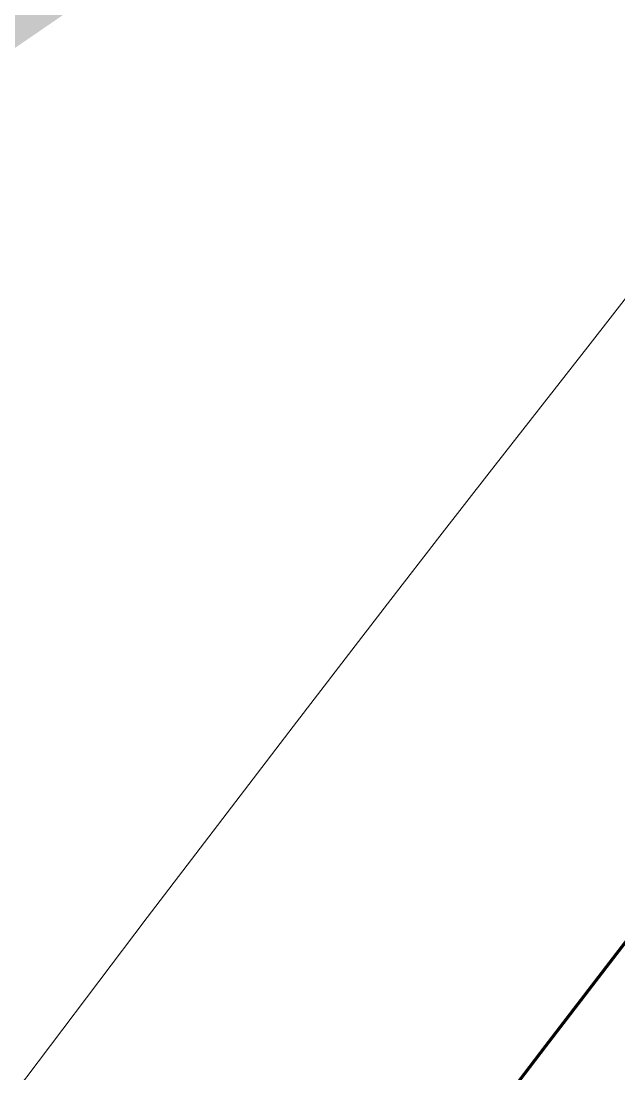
# Model space of a CAD drawing. Extents: x 2081963 to 2085386, y 738291 to 742228.
# Drawn here: x 2082619.14 to 2082625.19, y 740978.6 to 740989.27 of the extents above; entities that cross this region are included whole.
import ezdxf

# ---------------------------------------------------------------- set-up
doc = ezdxf.new("R2010")
doc.units = 0
doc.header["$MEASUREMENT"] = 0
for name, color, linetype, lineweight in [('Prop Conc 2ft 6in Curb and Gutter', 1, 'Continuous', 30), ('Prop EOT', 3, 'Continuous', 40), ('Prop Horizontal Alignment', 2, 'Continuous', 70), ('Prop Lane Arrow CELL', 7, 'Continuous', 0), ('Prop Lane Lines', 9, 'Continuous', 13)]:
    doc.layers.add(name, color=color, linetype=linetype, lineweight=lineweight)
doc.layers.add('Prop Conc 4in Sidewalk', color=51, linetype='Continuous', lineweight=13, true_color=0xffff91)

# ---------------------------------------------------------------- blocks, each defined once
blk = doc.blocks.new('STRARR')
at = {"layer": 'Prop Lane Arrow CELL'}
blk.add_hatch(color=256, dxfattribs=at).paths.add_polyline_path([(-4.0001, -1.25), (-3.25, -0.375), (-7.5001, -0.375), (-7.5001, 0.375), (-3.2501, 0.375), (-4, 1.2499), (0, 0)])

msp = doc.modelspace()

# ---------------------------------------------------------------- linework, layer by layer
at = {"layer": 'Prop Conc 2ft 6in Curb and Gutter', "extrusion": (0, 0, -1)}
for radius, end in [(458, 42.21218), (457.5, 42.20938)]:
    msp.add_arc((-2083013.793, 740681.372), radius, 26.74439, end, dxfattribs=at)
at = {"layer": 'Prop Conc 4in Sidewalk', "color": 7, "linetype": 'Continuous', "extrusion": (0, 0, -1)}
for radius, end in [(453.5, 42.50288), (448.5, 42.70461)]:
    msp.add_arc((-2083013.793, 740681.372), radius, 26.74439, end, dxfattribs=at)
at = {"layer": 'Prop EOT', "extrusion": (0, 0, -1)}
for radius, start in [(520, 19.08389), (460, 26.74439)]:
    msp.add_arc((-2083013.793, 740681.372), radius, start, 47.78757, dxfattribs=at)
at = {"layer": 'Prop Horizontal Alignment', "extrusion": (0, 0, -1)}
msp.add_arc((-2083013.793, 740681.372), 490, 14.14033, 47.78757, dxfattribs=at)
at = {"layer": 'Prop Lane Lines', "extrusion": (0, 0, -1)}
for radius, start in [(520, 19.08389), (506, 23.63991), (494, 23.63991), (474, 33.96898), (460, 26.74439)]:
    msp.add_arc((-2083013.793, 740681.372), radius, start, 47.78757, dxfattribs=at)

# ---------------------------------------------------------------- block references
at = {"layer": 'Prop Lane Arrow CELL', "xscale": 1.968499, "yscale": 1.968499, "zscale": 1.968499, "rotation": 231.790526}
msp.add_blockref('STRARR', (2082616.424, 740987.179), dxfattribs=at)

doc.saveas('drawing.dxf')
